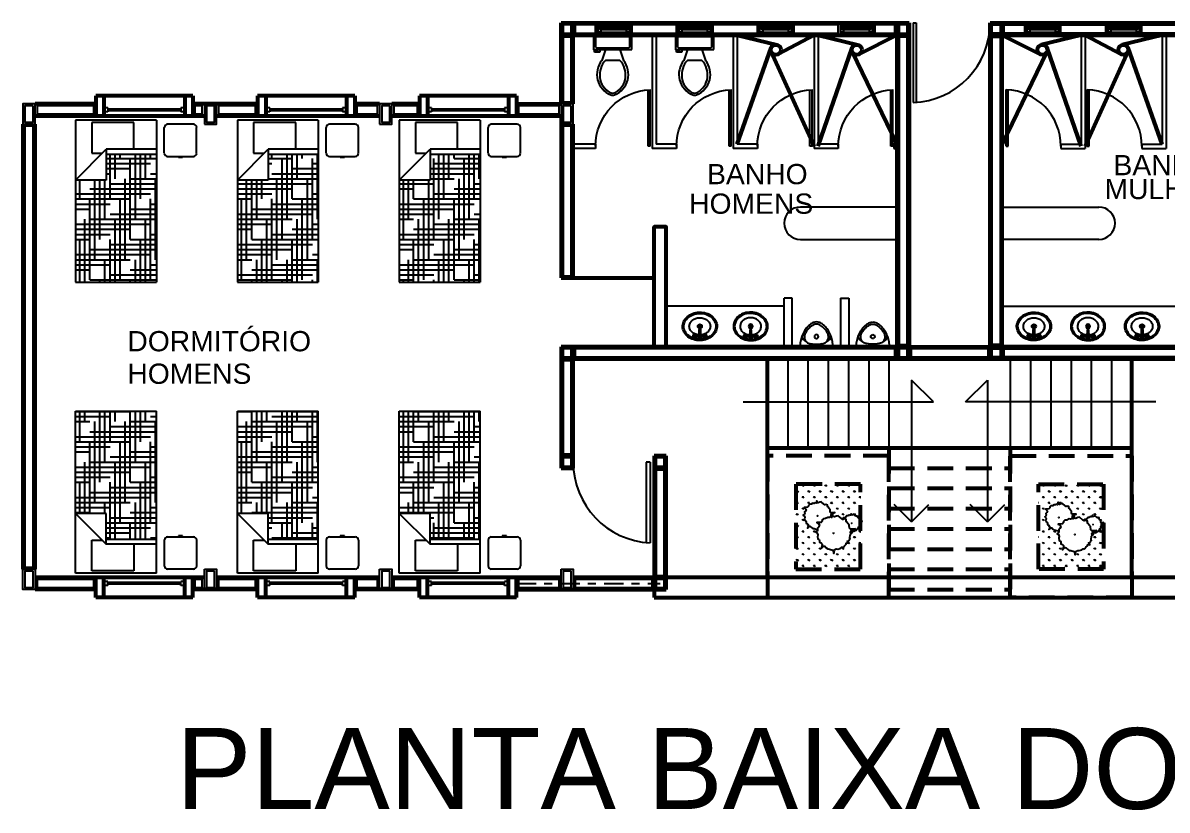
# Model space of a CAD drawing. Extents: x -98 to 79, y 8 to 90.
# Drawn here: x 40.69 to 54.83, y 52.52 to 62.24 of the extents above; entities that cross this region are included whole.
import ezdxf

# ---------------------------------------------------------------- set-up
doc = ezdxf.new("R2010")
doc.units = 0
doc.header["$MEASUREMENT"] = 0
doc.linetypes.add('ACAD_ISO04W100', pattern=[30.5, 24, -3, 0.5, -3])
doc.linetypes.add('HIDDEN2', pattern=[4.7625, 3.175, -1.5875])
doc.layers.get('0').update_dxf_attribs({"linetype": 'CONTINUOUS'})
for name, color, linetype in [('A VERDE', 3, 'CONTINUOUS'), ('ALUMINIO', 33, 'CONTINUOUS'), ('CASTILLOS', 8, 'CONTINUOUS'), ('EJES', 7, 'CONTINUOUS'), ('MUEBLES', 7, 'CONTINUOUS'), ('MUEBLES_BAÑO', 151, 'CONTINUOUS'), ('MUROS', 1, 'CONTINUOUS'), ('PUERTA', 35, 'CONTINUOUS'), ('VENTANAS', 4, 'CONTINUOUS')]:
    doc.layers.add(name, color=color, linetype=linetype)
doc.layers.add('MURO', color=7, linetype='CONTINUOUS', lineweight=53)
doc.styles.get("Standard").update_dxf_attribs({"font": 'arial.ttf'})
pattern_1 = [(90, (24.1718, 37.56557), (-0.07071068, 0.07071068), [0.01875, -0.12267136]), (45, (24.1718, 37.56557), (-0.07071068, 0.07071068), [0.01875, -0.08125]), (135, (24.1718, 37.56557), (-0.07071068, -0.07071068), [0.01875, -0.08125])]

# ---------------------------------------------------------------- blocks, each defined once
blk = doc.blocks.new('P70')
at = {"layer": 'PUERTA'}
for p, q in [((-0.025, 0), (-0.05, 0)), ((-0.025, 0), (-0.025, -0.7)), ((-0.05, 0), (-0.05, -0.698))]:
    blk.add_line(p, q, dxfattribs=at)
blk.add_arc((0, 0), 0.7, 180, 267.9533, dxfattribs=at)
blk = doc.blocks.new('Toilet - top')
for p, q in [((9.5, -6), (9.5, -2)), ((-10, -8.5), (-8, -8.5)), ((-10, -9.5), (-10, -8.5)), ((-7, -9.5), (-10, -9.5)), ((-8, -8.5), (-8, -8)), ((-7, -8), (-7, -9.5)), ((-4, -8), (-6, -14)), ((4, -8), (6, -14)), ((4, -14), (-4, -14))]:
    blk.add_line(p, q)
blk.add_lwpolyline([(10.5, -8), (10.5, 0), (-10.5, 0), (-10.5, -8)], close=True)
for points in [[(-9.5, -2), (-9.5, -6)], [(8.5, -1), (-8.5, -1)], [(-8.5, -7), (8.5, -7)]]:
    blk.add_lwpolyline(points)
for centre, radius, start, end in [((-8.62, -1.88), 0.884, 81.8699, 188.1301), ((-8.62, -6.12), 0.884, 171.8699, 278.1301), ((8.62, -1.88), 0.884, 351.8699, 98.1301), ((8.62, -6.12), 0.884, 261.8699, 8.1301), ((3.52, -21.58), 12.17, 141.46911, 247.97143), ((4.2, -21.82), 11.33, 136.36773, 238.94682), ((-3.52, -21.58), 12.17, 292.02843, 38.53071), ((-4.2, -21.82), 11.33, 301.05301, 43.63209), ((0, -27.88), 4, 245.73182, 294.26817), ((0, -29), 4, 254.86053, 285.13947)]:
    blk.add_arc(centre, radius, start, end)
blk = doc.blocks.new('MIGITORIO')
at = {"layer": 'MUEBLES_BAÑO'}
for p, q in [((0.2, 0), (-0.2, 0)), ((0, -0.03), (0, -0.03)), ((0, -0.28), (0, -0.28))]:
    blk.add_line(p, q, dxfattribs=at)
for centre, radius, start, end in [((-0.083, -0.019), 0.284, 350.91, 3.795), ((0.083, -0.019), 0.284, 176.2053, 189.0904), ((0.128, -0.012), 0.33, 189.0904, 200.8241), ((0.185, 0.01), 0.39, 200.8241, 211.6075), ((-0.091, -0.125), 0.0842, 174.6701, 192.5472), ((-0.126, -0.122), 0.0496, 138.6035, 174.6705), ((-0.045, -0.194), 0.158, 118.6101, 138.6029), ((-0.068, -0.119), 0.0804, 156.8013, 181.9745), ((-0.036, -0.118), 0.113, 181.9744, 203.1985), ((-0.051, -0.126), 0.0989, 134.1462, 156.8012), ((-0.036, -0.209), 0.176, 101.8221, 118.6106), ((0, -0.383), 0.353, 90.0001, 101.8221), ((0, -0.125), 0.025, 90.0009, 269.9991), ((0, -0.383), 0.353, 78.178, 90), ((0, -0.125), 0.025, 270.0009, 89.9991), ((0.036, -0.209), 0.176, 61.3896, 78.1781), ((0.051, -0.126), 0.0989, 23.1988, 45.8538), ((0.045, -0.194), 0.158, 41.3969, 61.3897), ((0.036, -0.118), 0.113, 336.801, 358.0251), ((0.068, -0.119), 0.0804, 358.0255, 23.1987), ((-0.185, 0.01), 0.39, 328.3925, 339.1759), ((0.126, -0.122), 0.0496, 5.3295, 41.3965), ((0.091, -0.125), 0.0842, 347.4528, 5.3299), ((-0.128, -0.012), 0.33, 339.1759, 350.9096), ((0.184, 0.009), 0.389, 211.6077, 220.4597), ((0.002, -0.101), 0.153, 203.1985, 216.3232), ((0.16, 0.015), 0.35, 216.3234, 225), ((0.059, -0.098), 0.224, 220.4593, 232.1247), ((0.07, -0.075), 0.223, 225.0001, 241.5143), ((0.022, -0.145), 0.164, 232.125, 248.8978), ((0, -0.204), 0.0759, 241.514, 269.9996), ((0, -0.204), 0.0759, 270.0003, 298.4859), ((-0.07, -0.075), 0.223, 298.4857, 314.9999), ((-0.022, -0.145), 0.164, 291.1022, 307.875), ((-0.059, -0.098), 0.224, 307.8749, 319.5403), ((-0.16, 0.015), 0.35, 315, 323.6766), ((-0.184, 0.009), 0.389, 319.5403, 328.3923), ((-0.002, -0.101), 0.153, 323.6768, 336.8015), ((0, -0.201), 0.104, 248.8977, 269.9999), ((0, -0.201), 0.104, 270.0002, 291.1024)]:
    blk.add_arc(centre, radius, start, end, dxfattribs=at)
blk = doc.blocks.new('Faucet - Bathroom top')
for p, q in [((-4.107, 0.125), (-4.375, 0.125)), ((-3.75, 0.4788), (-3.75, 0.75)), ((-3.5, 0.482), (-3.5, 0.75)), ((-3.1461, 0.125), (-2.875, 0.125)), ((3.143, 0.125), (2.875, 0.125)), ((3.5, 0.4788), (3.5, 0.75)), ((3.75, 0.482), (3.75, 0.75)), ((4.1039, 0.125), (4.375, 0.125)), ((-4.1039, -0.125), (-4.375, -0.125)), ((-3.75, -0.4821), (-3.75, -0.75)), ((-3.5, -0.4789), (-3.5, -0.75)), ((-3.143, -0.125), (-2.875, -0.125)), ((-0.5, -0.8639), (-0.5, -4.5)), ((0.5, -4.5), (0.5, -0.8631)), ((3.1461, -0.125), (2.875, -0.125)), ((3.5, -0.4821), (3.5, -0.75)), ((3.75, -0.4789), (3.75, -0.75)), ((4.107, -0.125), (4.375, -0.125))]:
    blk.add_line(p, q)
for centre, radius in [((-3.625, 0), 1.375), ((-4.625, 0), 0.2795), ((-3.625, 0), 0.5), ((-3.625, 1), 0.2795), ((-2.625, 0), 0.2795), ((0, 0), 0.5), ((3.625, 0), 1.375), ((2.625, 0), 0.2795), ((3.625, 0), 0.5), ((3.625, 1), 0.2795), ((4.625, 0), 0.2795), ((-3.625, -1), 0.2795), ((3.625, -1), 0.2795)]:
    blk.add_circle(centre, radius)
for centre, radius, start, end in [((-3.625, 0), 1, 105.2407, 164.2093), ((-3.625, 0), 1, 16.44125, 74.07887), ((0, 0), 1.5, 289.6514, 250.3603), ((0, 0), 1, 300.3431, 239.7554), ((3.625, 0), 1, 106.12, 164.0884), ((3.625, 0), 1, 16.23422, 73.90469), ((-3.625, 0), 1, 196.2342, 253.9047), ((-3.625, 0), 1, 286.12, 344.0884), ((0, -4.5), 0.5, 180, 0), ((3.625, 0), 1, 196.4413, 254.0789), ((3.625, 0), 1, 285.2407, 344.2093)]:
    blk.add_arc(centre, radius, start, end)
blk = doc.blocks.new('OVALIN')
at = {"layer": 'MUEBLES_BAÑO'}
for p, q in [((0.017, 0), (-0.017, 0)), ((0, 0.017), (0, -0.017))]:
    blk.add_line(p, q, dxfattribs=at)
for points in [[(0.214, 0.007, -0.117634), (0.201, -0.059, -0.104469), (0.155, -0.119, -0.090016), (0.089, -0.159, -0.08192), (0.006, -0.175, -0.08192), (-0.079, -0.164, -0.090016), (-0.147, -0.129, -0.104469), (-0.196, -0.072, -0.117634), (-0.214, -0.007, -0.117634), (-0.201, 0.059, -0.104469), (-0.155, 0.119, -0.090016), (-0.089, 0.159, -0.08192), (-0.006, 0.175, -0.08192), (0.079, 0.164, -0.090016), (0.147, 0.129, -0.104469), (0.196, 0.072, -0.117634)], [(0.198, 0.003, -0.118622), (0.184, -0.057, -0.104678), (0.141, -0.111, -0.089562), (0.079, -0.146, -0.081185), (0.002, -0.16, -0.081185), (-0.075, -0.149, -0.089562), (-0.138, -0.115, -0.104678), (-0.182, -0.062, -0.118622), (-0.198, -0.003, -0.118622), (-0.184, 0.057, -0.104678), (-0.141, 0.111, -0.089562), (-0.079, 0.146, -0.081185), (-0.002, 0.16, -0.081185), (0.075, 0.149, -0.089562), (0.138, 0.115, -0.104678), (0.182, 0.062, -0.118622)]]:
    blk.add_lwpolyline(points, format="xyb", close=True, dxfattribs=at)
blk.add_lwpolyline([(-0.021, -0.104, -0.047101), (-0.05, -0.098, -0.089718), (-0.091, -0.076, -0.104607), (-0.12, -0.041, -0.118283), (-0.13, -0.001, -0.118283), (-0.121, 0.038, -0.104607), (-0.093, 0.074, -0.089718), (-0.052, 0.097, -0.081436), (-0.001, 0.106, -0.081436), (0.05, 0.098, -0.089718), (0.091, 0.076, -0.104607), (0.12, 0.041, -0.118283), (0.13, 0.001, -0.118283), (0.121, -0.038, -0.104607), (0.093, -0.074, -0.089718), (0.052, -0.097, -0.050974), (0.02, -0.104)], format="xyb", dxfattribs=at)
for radius in [0.0262, 0.0175]:
    blk.add_circle((0, 0), radius, dxfattribs=at)
at = {"layer": 'MUEBLES_BAÑO', "xscale": -0.0175, "yscale": 0.0175, "zscale": 0.0175, "rotation": 180.0000000000001}
blk.add_blockref('Faucet - Bathroom top', (0, -0.121), dxfattribs=at)
blk = doc.blocks.new('P100')
at = {"layer": 'PUERTA'}
for p, q in [((0.95, 0), (0.9, 0)), ((0.9, 0), (0.9, -0.995)), ((0.95, 0), (0.95, -0.999))]:
    blk.add_line(p, q, dxfattribs=at)
blk.add_arc((1, 0), 1, 180, 267.134, dxfattribs=at)
blk = doc.blocks.new('Clump of Trees or Bushes - plan')
for points in [[(-10.993, 56.487), (-9.228, 58.426), (-10.144, 63.512), (-8.923, 67.033), (-3.43, 69.772), (2.673, 72.119), (-2.82, 71.728), (-10.449, 71.728), (-13.195, 74.075), (-13.806, 83.073), (-16.857, 86.594), (-22.045, 92.071), (-22.961, 94.81), (-22.656, 98.722), (-28.759, 100.678), (-31.811, 99.113), (-35.472, 101.461), (-45.543, 109.676), (-49.815, 108.503), (-55.308, 106.155), (-59.58, 106.938), (-60.801, 113.98), (-63.242, 104.982), (-67.209, 106.938), (-70.872, 104.59), (-74.839, 104.982), (-80.637, 101.461), (-86.435, 101.069), (-90.402, 97.548), (-90.402, 94.419), (-93.454, 90.898), (-98.947, 90.115), (-105.66, 90.115), (-101.083, 87.768), (-98.031, 82.682), (-100.778, 77.596), (-103.829, 74.466), (-103.219, 69.772), (-104.134, 65.077), (-108.102, 62.73), (-104.439, 60.774), (-102.609, 55.297), (-103.829, 50.211), (-102.303, 44.342), (-98.947, 41.995), (-98.031, 38.865), (-98.031, 34.953), (-93.148, 32.606), (-90.707, 29.476), (-91.317, 22.434), (-93.454, 17.348), (-89.487, 21.26), (-85.519, 23.999), (-82.468, 23.216), (-78.806, 19.304), (-74.228, 15.783), (-69.956, 15.392), (-59.886, 12.653), (-58.254, 7.074)], [(59.448, 5.262), (60.936, 4.858), (62.652, -1.011), (63.415, 4.858), (64.178, 5.836), (66.848, 6.814), (69.709, 6.569), (73.905, 7.792), (76.385, 9.748), (79.627, 10.237), (81.153, 12.438), (84.014, 15.127), (84.205, 17.084), (85.158, 17.573), (88.591, 16.839), (85.73, 20.262), (88.591, 20.751), (89.545, 21.974), (90.689, 24.174), (91.452, 24.663), (90.499, 25.886), (91.261, 31.999), (92.596, 33.466), (92.024, 36.645), (92.787, 38.845), (96.22, 40.557), (100.035, 42.024), (96.602, 41.779), (91.834, 41.779), (90.117, 43.246), (89.736, 48.871), (87.828, 51.071), (84.586, 54.494), (84.014, 56.206), (84.205, 58.651), (80.39, 59.873), (78.483, 58.895), (76.194, 60.362), (69.9, 65.497), (67.23, 64.764), (63.797, 63.297), (61.126, 63.786), (60.364, 68.187), (58.838, 62.563), (56.358, 63.786), (54.07, 62.319), (51.59, 62.563), (47.966, 60.362), (44.343, 60.118), (41.863, 57.917), (41.863, 55.961), (39.956, 53.761), (36.523, 53.272), (32.327, 53.272), (35.187, 51.805), (36.641, 49.381)]]:
    blk.add_lwpolyline(points)
for points in [[(-4.577, 66.508), (-7.629, 55.261), (-12.588, 57.706), (-17.166, 54.772), (-22.125, 55.261), (-29.372, 50.86), (-36.62, 50.371), (-41.579, 45.969), (-41.579, 42.057), (-45.393, 37.656), (-52.259, 36.678), (-60.651, 36.678), (-54.93, 33.743), (-51.115, 27.386), (-54.548, 21.029), (-58.363, 17.116), (-57.6, 11.248), (-58.744, 5.38), (-63.703, 2.446), (-59.126, 0), (-56.837, -6.846), (-58.363, -13.203), (-56.455, -20.539), (-52.259, -23.473), (-51.115, -27.385), (-51.115, -32.275), (-45.012, -35.21), (-41.96, -39.122), (-42.723, -47.924), (-45.393, -54.282), (-40.434, -49.391), (-35.475, -45.968), (-31.661, -46.946), (-27.083, -51.837), (-21.362, -56.238), (-16.021, -56.727), (-3.433, -60.15), (0, -71.887), (1.526, -60.15), (3.052, -58.194), (8.392, -56.238), (14.114, -56.727), (22.506, -54.282), (27.465, -50.369), (33.949, -49.391), (37.001, -44.99), (42.723, -39.611), (43.104, -35.699), (45.012, -34.721), (51.878, -36.188), (46.156, -29.341), (51.878, -28.363), (53.785, -25.918), (56.074, -21.517), (57.6, -20.539), (55.692, -18.094), (57.218, -5.868), (59.888, -2.934), (58.744, 3.424), (60.27, 7.825), (67.136, 11.248), (74.765, 14.182), (67.899, 13.693), (58.363, 13.693), (54.93, 16.627), (54.167, 27.875), (50.352, 32.276), (43.867, 39.123), (42.723, 42.546), (43.104, 47.436), (35.475, 49.882), (31.661, 47.925), (27.083, 50.86), (14.495, 61.129), (9.155, 59.662), (2.289, 56.728), (-3.052, 57.706)], [(-58.055, 61.947), (-58.97, 60.774), (-57.139, 60.774)], [(-1.144, 1.468), (-2.289, 0), (0, 0)], [(62.08, 35.667), (61.508, 34.933), (62.652, 34.933)]]:
    blk.add_lwpolyline(points, close=True)

msp = doc.modelspace()

# ---------------------------------------------------------------- hatches: boundary and pattern name
at = {"layer": 'A VERDE'}
h = msp.add_hatch(dxfattribs=at)
h.set_pattern_fill('GRASS', color=256, scale=0.1, style=0)
h.set_pattern_definition(pattern_1)
h.paths.add_polyline_path([(51.045, 56.541), (50.245, 56.541), (50.245, 55.491), (51.045, 55.491), (51.045, 56.077), (51.041, 56.075), (51.038, 56.068), (51.04, 56.056), (51.035, 56.051), (51.033, 56.03), (51.036, 56.026), (51.033, 56.024), (51.027, 56.012), (51.016, 56.01), (51.026, 55.998), (51.014, 56.001), (51.01, 55.999), (51.01, 55.992), (51, 55.983), (50.994, 55.975), (50.983, 55.973), (50.974, 55.967), (50.96, 55.962), (50.95, 55.963), (50.94, 55.96), (50.938, 55.956), (50.935, 55.936), (50.929, 55.956), (50.924, 55.958), (50.921, 55.951), (50.925, 55.929), (50.916, 55.919), (50.911, 55.876), (50.917, 55.867), (50.912, 55.864), (50.904, 55.849), (50.897, 55.84), (50.877, 55.837), (50.897, 55.813), (50.873, 55.818), (50.867, 55.814), (50.865, 55.801), (50.845, 55.782), (50.835, 55.766), (50.812, 55.763), (50.795, 55.749), (50.765, 55.741), (50.745, 55.742), (50.726, 55.736), (50.721, 55.729), (50.716, 55.688), (50.704, 55.729), (50.66, 55.741), (50.641, 55.742), (50.621, 55.758), (50.605, 55.775), (50.592, 55.778), (50.574, 55.766), (50.557, 55.749), (50.566, 55.772), (50.569, 55.802), (50.558, 55.816), (50.537, 55.826), (50.537, 55.843), (50.533, 55.857), (50.518, 55.867), (50.512, 55.893), (50.517, 55.915), (50.509, 55.939), (50.493, 55.948), (50.51, 55.958), (50.512, 55.965), (50.506, 55.984), (50.471, 55.993), (50.456, 55.995), (50.44, 56.007), (50.427, 56.021), (50.416, 56.023), (50.403, 56.014), (50.389, 56), (50.396, 56.018), (50.398, 56.042), (50.39, 56.053), (50.373, 56.062), (50.373, 56.075), (50.369, 56.086), (50.358, 56.094), (50.352, 56.115), (50.357, 56.133), (50.35, 56.152), (50.337, 56.159), (50.351, 56.167), (50.355, 56.183), (50.352, 56.2), (50.363, 56.211), (50.373, 56.229), (50.362, 56.246), (50.346, 56.255), (50.369, 56.255), (50.389, 56.257), (50.399, 56.27), (50.399, 56.281), (50.413, 56.293), (50.434, 56.294), (50.454, 56.307), (50.468, 56.305), (50.481, 56.314), (50.494, 56.307), (50.503, 56.338), (50.507, 56.314), (50.522, 56.311), (50.541, 56.319), (50.556, 56.323), (50.592, 56.294), (50.604, 56.286), (50.615, 56.292), (50.636, 56.285), (50.635, 56.271), (50.639, 56.262), (50.657, 56.242), (50.667, 56.23), (50.67, 56.199), (50.679, 56.19), (50.706, 56.19), (50.725, 56.192), (50.704, 56.183), (50.685, 56.174), (50.68, 56.162), (50.683, 56.144), (50.678, 56.138), (50.689, 56.133), (50.7, 56.172), (50.705, 56.141), (50.724, 56.138), (50.748, 56.148), (50.767, 56.153), (50.811, 56.117), (50.827, 56.107), (50.842, 56.115), (50.839, 56.121), (50.829, 56.126), (50.844, 56.126), (50.856, 56.127), (50.862, 56.135), (50.862, 56.142), (50.871, 56.15), (50.884, 56.151), (50.896, 56.158), (50.905, 56.157), (50.913, 56.163), (50.922, 56.158), (50.927, 56.178), (50.93, 56.163), (50.939, 56.161), (50.951, 56.166), (50.96, 56.169), (50.982, 56.151), (50.99, 56.145), (50.997, 56.149), (51.01, 56.145), (51.01, 56.136), (51.012, 56.13), (51.023, 56.118), (51.03, 56.11), (51.031, 56.091), (51.037, 56.085), (51.045, 56.085)])
h = msp.add_hatch(dxfattribs=at)
h.set_pattern_fill('GRASS', color=256, scale=0.1, style=0)
h.set_pattern_definition(pattern_1)
h.paths.add_polyline_path([(53.707, 56.172), (53.686, 56.164), (53.667, 56.154), (53.662, 56.142), (53.666, 56.124), (53.66, 56.118), (53.671, 56.113), (53.682, 56.152), (53.687, 56.122), (53.706, 56.118), (53.73, 56.128), (53.749, 56.134), (53.793, 56.098), (53.809, 56.087), (53.824, 56.095), (53.821, 56.101), (53.811, 56.106), (53.826, 56.106), (53.838, 56.108), (53.844, 56.115), (53.844, 56.122), (53.853, 56.13), (53.866, 56.131), (53.878, 56.139), (53.887, 56.138), (53.895, 56.143), (53.904, 56.139), (53.909, 56.158), (53.912, 56.143), (53.921, 56.141), (53.933, 56.146), (53.942, 56.149), (53.964, 56.131), (53.972, 56.126), (53.979, 56.129), (53.993, 56.125), (53.992, 56.116), (53.994, 56.11), (54.005, 56.098), (54.012, 56.091), (54.013, 56.071), (54.019, 56.066), (54.036, 56.066), (54.045, 56.066), (54.045, 56.541), (53.245, 56.541), (53.245, 55.491), (54.045, 55.491), (54.045, 56.065), (54.035, 56.062), (54.023, 56.056), (54.02, 56.048), (54.022, 56.037), (54.017, 56.032), (54.015, 56.01), (54.018, 56.006), (54.015, 56.004), (54.009, 55.992), (53.998, 55.99), (54.008, 55.978), (53.996, 55.981), (53.993, 55.979), (53.992, 55.972), (53.982, 55.963), (53.977, 55.955), (53.965, 55.954), (53.956, 55.947), (53.942, 55.943), (53.932, 55.943), (53.922, 55.94), (53.92, 55.937), (53.917, 55.916), (53.911, 55.937), (53.906, 55.938), (53.903, 55.932), (53.907, 55.909), (53.898, 55.899), (53.893, 55.856), (53.899, 55.848), (53.894, 55.844), (53.886, 55.829), (53.879, 55.82), (53.859, 55.817), (53.879, 55.793), (53.855, 55.798), (53.849, 55.795), (53.847, 55.781), (53.827, 55.762), (53.817, 55.747), (53.794, 55.743), (53.777, 55.73), (53.747, 55.721), (53.727, 55.723), (53.708, 55.716), (53.703, 55.709), (53.698, 55.668), (53.686, 55.709), (53.642, 55.721), (53.623, 55.723), (53.603, 55.738), (53.587, 55.755), (53.574, 55.759), (53.556, 55.747), (53.539, 55.73), (53.548, 55.752), (53.551, 55.783), (53.54, 55.796), (53.519, 55.807), (53.519, 55.824), (53.515, 55.837), (53.5, 55.848), (53.494, 55.873), (53.499, 55.896), (53.491, 55.92), (53.475, 55.928), (53.492, 55.938), (53.494, 55.945), (53.488, 55.964), (53.453, 55.973), (53.438, 55.975), (53.422, 55.987), (53.409, 56.001), (53.398, 56.004), (53.385, 55.994), (53.371, 55.98), (53.378, 55.998), (53.38, 56.023), (53.372, 56.034), (53.355, 56.042), (53.355, 56.056), (53.351, 56.067), (53.34, 56.075), (53.334, 56.095), (53.339, 56.113), (53.332, 56.132), (53.319, 56.139), (53.333, 56.147), (53.337, 56.164), (53.334, 56.18), (53.345, 56.191), (53.355, 56.209), (53.344, 56.227), (53.328, 56.235), (53.351, 56.235), (53.371, 56.238), (53.381, 56.25), (53.381, 56.261), (53.395, 56.273), (53.416, 56.275), (53.436, 56.287), (53.45, 56.286), (53.463, 56.294), (53.476, 56.287), (53.485, 56.318), (53.489, 56.294), (53.504, 56.291), (53.523, 56.299), (53.538, 56.303), (53.574, 56.275), (53.586, 56.266), (53.597, 56.272), (53.619, 56.265), (53.617, 56.251), (53.621, 56.242), (53.639, 56.223), (53.649, 56.21), (53.652, 56.179), (53.661, 56.171), (53.688, 56.171)])
at = {"layer": 'MUEBLES'}
h = msp.add_hatch(dxfattribs=at)
h.set_pattern_fill('HOUND', color=145, style=0)
h.set_pattern_definition([(0, (23.0218, 37.56557), (0.25, 0.0625), [1, -0.5]), (90, (23.0218, 37.56557), (-0.0625, -0.25), [1, -0.5])])
h.paths.add_polyline_path([(42.345, 60.62), (41.726, 60.62), (41.726, 60.3), (41.345, 60.3), (41.345, 59.038), (42.345, 59.038)])
h.paths.add_polyline_path([(43.345, 59.038), (44.345, 59.038), (44.345, 60.62), (43.726, 60.62), (43.726, 60.3), (43.345, 60.3)])
h.paths.add_polyline_path([(45.345, 59.038), (46.345, 59.038), (46.345, 60.62), (45.726, 60.62), (45.726, 60.3), (45.345, 60.3)])
h.paths.add_polyline_path([(45.345, 56.182), (45.726, 56.182), (45.726, 55.862), (46.345, 55.862), (46.345, 57.444), (45.345, 57.444)])
h.paths.add_polyline_path([(44.345, 57.444), (43.345, 57.444), (43.345, 56.182), (43.726, 56.182), (43.726, 55.862), (44.345, 55.862)])
h.paths.add_polyline_path([(42.345, 57.444), (41.345, 57.444), (41.345, 56.182), (41.726, 56.182), (41.726, 55.862), (42.345, 55.862)])

# ---------------------------------------------------------------- linework, layer by layer
for p, q in [((47.795, 62.091), (47.795, 62.241)), ((48.195, 62.241), (48.195, 62.091)), ((48.795, 62.091), (48.795, 62.241)), ((49.195, 62.241), (49.195, 62.091)), ((49.795, 62.091), (49.795, 62.241)), ((50.195, 62.241), (50.195, 62.091)), ((50.795, 62.091), (50.795, 62.241)), ((51.195, 62.241), (51.195, 62.091)), ((53.095, 62.091), (53.095, 62.241)), ((53.495, 62.241), (53.495, 62.091)), ((54.095, 62.091), (54.095, 62.241)), ((54.495, 62.241), (54.495, 62.091)), ((47.821, 62.204), (48.169, 62.204)), ((47.832, 62.181), (48.158, 62.181)), ((47.832, 62.171), (48.158, 62.171)), ((47.834, 62.128), (48.156, 62.128)), ((47.845, 62.161), (48.145, 62.161)), ((47.845, 62.158), (48.145, 62.158)), ((48.821, 62.204), (49.169, 62.204)), ((48.832, 62.181), (49.158, 62.181)), ((48.832, 62.171), (49.158, 62.171)), ((48.834, 62.128), (49.156, 62.128)), ((48.845, 62.161), (49.145, 62.161)), ((48.845, 62.158), (49.145, 62.158)), ((49.821, 62.204), (50.169, 62.204)), ((49.832, 62.181), (50.158, 62.181)), ((49.832, 62.171), (50.158, 62.171)), ((49.834, 62.128), (50.156, 62.128)), ((49.845, 62.161), (50.145, 62.161)), ((49.845, 62.158), (50.145, 62.158)), ((50.821, 62.204), (51.169, 62.204)), ((50.832, 62.181), (51.158, 62.181)), ((50.832, 62.171), (51.158, 62.171)), ((50.834, 62.128), (51.156, 62.128)), ((50.845, 62.161), (51.145, 62.161)), ((50.845, 62.158), (51.145, 62.158)), ((53.121, 62.204), (53.469, 62.204)), ((53.132, 62.181), (53.458, 62.181)), ((53.132, 62.171), (53.458, 62.171)), ((53.134, 62.128), (53.456, 62.128)), ((53.145, 62.161), (53.445, 62.161)), ((53.145, 62.158), (53.445, 62.158)), ((54.121, 62.204), (54.469, 62.204)), ((54.132, 62.181), (54.458, 62.181)), ((54.132, 62.171), (54.458, 62.171)), ((54.134, 62.128), (54.456, 62.128)), ((54.145, 62.161), (54.445, 62.161)), ((54.145, 62.158), (54.445, 62.158))]:
    msp.add_line(p, q)
at = {"lineweight": 30}
for points in [[(47.821, 62.204), (47.8, 62.204, 0.414214), (47.798, 62.202), (47.798, 62.13, 0.414214), (47.8, 62.128), (47.834, 62.128, 0.414214), (47.836, 62.13), (47.836, 62.156, -0.414214), (47.838, 62.158), (47.845, 62.158, 0.414214), (47.846, 62.159), (47.846, 62.16, 0.414214), (47.845, 62.161), (47.825, 62.161, -0.414214), (47.823, 62.163), (47.823, 62.202, 0.414214)], [(47.826, 62.171), (47.832, 62.171, 0.414214), (47.834, 62.173), (47.834, 62.179, 0.414214), (47.832, 62.181), (47.826, 62.181, 0.414214), (47.824, 62.179), (47.824, 62.173, 0.414214)], [(48.169, 62.204), (48.19, 62.204, -0.414214), (48.192, 62.202), (48.192, 62.13, -0.414214), (48.19, 62.128), (48.156, 62.128, -0.414214), (48.154, 62.13), (48.154, 62.156, 0.414214), (48.152, 62.158), (48.145, 62.158, -0.414214), (48.144, 62.159), (48.144, 62.16, -0.414214), (48.145, 62.161), (48.165, 62.161, 0.414214), (48.167, 62.163), (48.167, 62.202, -0.414214)], [(48.164, 62.171), (48.158, 62.171, -0.414214), (48.156, 62.173), (48.156, 62.179, -0.414214), (48.158, 62.181), (48.164, 62.181, -0.414214), (48.166, 62.179), (48.166, 62.173, -0.414214)], [(48.821, 62.204), (48.8, 62.204, 0.414214), (48.798, 62.202), (48.798, 62.13, 0.414214), (48.8, 62.128), (48.834, 62.128, 0.414214), (48.836, 62.13), (48.836, 62.156, -0.414214), (48.838, 62.158), (48.845, 62.158, 0.414214), (48.846, 62.159), (48.846, 62.16, 0.414214), (48.845, 62.161), (48.825, 62.161, -0.414214), (48.823, 62.163), (48.823, 62.202, 0.414214)], [(48.826, 62.171), (48.832, 62.171, 0.414214), (48.834, 62.173), (48.834, 62.179, 0.414214), (48.832, 62.181), (48.826, 62.181, 0.414214), (48.824, 62.179), (48.824, 62.173, 0.414214)], [(49.169, 62.204), (49.19, 62.204, -0.414214), (49.192, 62.202), (49.192, 62.13, -0.414214), (49.19, 62.128), (49.156, 62.128, -0.414214), (49.154, 62.13), (49.154, 62.156, 0.414214), (49.152, 62.158), (49.145, 62.158, -0.414214), (49.144, 62.159), (49.144, 62.16, -0.414214), (49.145, 62.161), (49.165, 62.161, 0.414214), (49.167, 62.163), (49.167, 62.202, -0.414214)], [(49.164, 62.171), (49.158, 62.171, -0.414214), (49.156, 62.173), (49.156, 62.179, -0.414214), (49.158, 62.181), (49.164, 62.181, -0.414214), (49.166, 62.179), (49.166, 62.173, -0.414214)], [(49.821, 62.204), (49.8, 62.204, 0.414214), (49.798, 62.202), (49.798, 62.13, 0.414214), (49.8, 62.128), (49.834, 62.128, 0.414214), (49.836, 62.13), (49.836, 62.156, -0.414214), (49.838, 62.158), (49.845, 62.158, 0.414214), (49.846, 62.159), (49.846, 62.16, 0.414214), (49.845, 62.161), (49.825, 62.161, -0.414214), (49.823, 62.163), (49.823, 62.202, 0.414214)], [(49.826, 62.171), (49.832, 62.171, 0.414214), (49.834, 62.173), (49.834, 62.179, 0.414214), (49.832, 62.181), (49.826, 62.181, 0.414214), (49.824, 62.179), (49.824, 62.173, 0.414214)], [(50.169, 62.204), (50.19, 62.204, -0.414214), (50.192, 62.202), (50.192, 62.13, -0.414214), (50.19, 62.128), (50.156, 62.128, -0.414214), (50.154, 62.13), (50.154, 62.156, 0.414214), (50.152, 62.158), (50.145, 62.158, -0.414214), (50.144, 62.159), (50.144, 62.16, -0.414214), (50.145, 62.161), (50.165, 62.161, 0.414214), (50.167, 62.163), (50.167, 62.202, -0.414214)], [(50.164, 62.171), (50.158, 62.171, -0.414214), (50.156, 62.173), (50.156, 62.179, -0.414214), (50.158, 62.181), (50.164, 62.181, -0.414214), (50.166, 62.179), (50.166, 62.173, -0.414214)], [(50.821, 62.204), (50.8, 62.204, 0.414214), (50.798, 62.202), (50.798, 62.13, 0.414214), (50.8, 62.128), (50.834, 62.128, 0.414214), (50.836, 62.13), (50.836, 62.156, -0.414214), (50.838, 62.158), (50.845, 62.158, 0.414214), (50.846, 62.159), (50.846, 62.16, 0.414214), (50.845, 62.161), (50.825, 62.161, -0.414214), (50.823, 62.163), (50.823, 62.202, 0.414214)], [(50.826, 62.171), (50.832, 62.171, 0.414214), (50.834, 62.173), (50.834, 62.179, 0.414214), (50.832, 62.181), (50.826, 62.181, 0.414214), (50.824, 62.179), (50.824, 62.173, 0.414214)], [(51.169, 62.204), (51.19, 62.204, -0.414214), (51.192, 62.202), (51.192, 62.13, -0.414214), (51.19, 62.128), (51.156, 62.128, -0.414214), (51.154, 62.13), (51.154, 62.156, 0.414214), (51.152, 62.158), (51.145, 62.158, -0.414214), (51.144, 62.159), (51.144, 62.16, -0.414214), (51.145, 62.161), (51.165, 62.161, 0.414214), (51.167, 62.163), (51.167, 62.202, -0.414214)], [(51.164, 62.171), (51.158, 62.171, -0.414214), (51.156, 62.173), (51.156, 62.179, -0.414214), (51.158, 62.181), (51.164, 62.181, -0.414214), (51.166, 62.179), (51.166, 62.173, -0.414214)], [(53.121, 62.204), (53.1, 62.204, 0.414214), (53.098, 62.202), (53.098, 62.13, 0.414214), (53.1, 62.128), (53.134, 62.128, 0.414214), (53.136, 62.13), (53.136, 62.156, -0.414214), (53.138, 62.158), (53.145, 62.158, 0.414214), (53.146, 62.159), (53.146, 62.16, 0.414214), (53.145, 62.161), (53.125, 62.161, -0.414214), (53.123, 62.163), (53.123, 62.202, 0.414214)], [(53.126, 62.171), (53.132, 62.171, 0.414214), (53.134, 62.173), (53.134, 62.179, 0.414214), (53.132, 62.181), (53.126, 62.181, 0.414214), (53.124, 62.179), (53.124, 62.173, 0.414214)], [(53.469, 62.204), (53.49, 62.204, -0.414214), (53.492, 62.202), (53.492, 62.13, -0.414214), (53.49, 62.128), (53.456, 62.128, -0.414214), (53.454, 62.13), (53.454, 62.156, 0.414214), (53.452, 62.158), (53.445, 62.158, -0.414214), (53.444, 62.159), (53.444, 62.16, -0.414214), (53.445, 62.161), (53.465, 62.161, 0.414214), (53.467, 62.163), (53.467, 62.202, -0.414214)], [(53.464, 62.171), (53.458, 62.171, -0.414214), (53.456, 62.173), (53.456, 62.179, -0.414214), (53.458, 62.181), (53.464, 62.181, -0.414214), (53.466, 62.179), (53.466, 62.173, -0.414214)], [(54.121, 62.204), (54.1, 62.204, 0.414214), (54.098, 62.202), (54.098, 62.13, 0.414214), (54.1, 62.128), (54.134, 62.128, 0.414214), (54.136, 62.13), (54.136, 62.156, -0.414214), (54.138, 62.158), (54.145, 62.158, 0.414214), (54.146, 62.159), (54.146, 62.16, 0.414214), (54.145, 62.161), (54.125, 62.161, -0.414214), (54.123, 62.163), (54.123, 62.202, 0.414214)], [(54.126, 62.171), (54.132, 62.171, 0.414214), (54.134, 62.173), (54.134, 62.179, 0.414214), (54.132, 62.181), (54.126, 62.181, 0.414214), (54.124, 62.179), (54.124, 62.173, 0.414214)], [(54.469, 62.204), (54.49, 62.204, -0.414214), (54.492, 62.202), (54.492, 62.13, -0.414214), (54.49, 62.128), (54.456, 62.128, -0.414214), (54.454, 62.13), (54.454, 62.156, 0.414214), (54.452, 62.158), (54.445, 62.158, -0.414214), (54.444, 62.159), (54.444, 62.16, -0.414214), (54.445, 62.161), (54.465, 62.161, 0.414214), (54.467, 62.163), (54.467, 62.202, -0.414214)], [(54.464, 62.171), (54.458, 62.171, -0.414214), (54.456, 62.173), (54.456, 62.179, -0.414214), (54.458, 62.181), (54.464, 62.181, -0.414214), (54.466, 62.179), (54.466, 62.173, -0.414214)]]:
    msp.add_lwpolyline(points, format="xyb", close=True, dxfattribs=at)
at = {"color": 4}
for points in [[(48.095, 62.163), (47.824, 62.163), (47.824, 62.169), (48.095, 62.169), (48.166, 62.169), (48.166, 62.163)], [(49.095, 62.163), (48.824, 62.163), (48.824, 62.169), (49.095, 62.169), (49.166, 62.169), (49.166, 62.163)], [(50.095, 62.163), (49.824, 62.163), (49.824, 62.169), (50.095, 62.169), (50.166, 62.169), (50.166, 62.163)], [(51.095, 62.163), (50.824, 62.163), (50.824, 62.169), (51.095, 62.169), (51.166, 62.169), (51.166, 62.163)], [(53.395, 62.163), (53.124, 62.163), (53.124, 62.169), (53.395, 62.169), (53.466, 62.169), (53.466, 62.163)], [(54.395, 62.163), (54.124, 62.163), (54.124, 62.169), (54.395, 62.169), (54.466, 62.169), (54.466, 62.163)]]:
    msp.add_lwpolyline(points, close=True, dxfattribs=at)
at = {"layer": 'ALUMINIO'}
for p, q in [((48.47, 62.091), (48.47, 60.691)), ((48.52, 62.091), (48.52, 60.741)), ((49.47, 62.091), (49.47, 60.691)), ((49.52, 62.091), (49.52, 60.741)), ((50.47, 62.091), (50.47, 60.691)), ((50.52, 62.091), (50.52, 60.742)), ((53.77, 62.091), (53.77, 60.742)), ((53.82, 62.091), (53.82, 60.691)), ((54.77, 62.091), (54.77, 60.741)), ((54.82, 62.091), (54.82, 60.691)), ((47.77, 60.741), (47.495, 60.741)), ((47.77, 60.691), (47.495, 60.691)), ((47.77, 60.741), (47.77, 60.691)), ((48.77, 60.691), (48.47, 60.691)), ((48.77, 60.741), (48.52, 60.741)), ((48.77, 60.741), (48.77, 60.691)), ((49.77, 60.691), (49.47, 60.691)), ((49.77, 60.741), (49.52, 60.741)), ((49.77, 60.741), (49.77, 60.691)), ((50.77, 60.691), (50.47, 60.691)), ((50.77, 60.741), (50.521, 60.741)), ((50.77, 60.741), (50.77, 60.691)), ((51.495, 60.741), (51.457, 60.741)), ((51.457, 60.741), (51.457, 60.691)), ((51.457, 60.741), (51.495, 60.741)), ((51.495, 60.691), (51.457, 60.691)), ((51.457, 60.691), (51.495, 60.691)), ((53.52, 60.741), (53.52, 60.691)), ((53.52, 60.741), (53.769, 60.741)), ((53.52, 60.691), (53.82, 60.691)), ((54.52, 60.741), (54.52, 60.691)), ((54.52, 60.741), (54.77, 60.741)), ((54.52, 60.691), (54.82, 60.691))]:
    msp.add_line(p, q, dxfattribs=at)
for centre, start, end in [((50.521, 60.742), 180, 270), ((53.769, 60.742), 270, 0)]:
    msp.add_arc(centre, 0.001, start, end, dxfattribs=at)
at = {"layer": 'CASTILLOS', "color": 41}
for p, q in [((50.145, 58.091), (50.145, 56.991)), ((50.395, 58.091), (50.395, 56.991)), ((50.645, 58.091), (50.645, 56.991)), ((50.895, 58.091), (50.895, 56.991)), ((51.145, 58.091), (51.145, 56.991)), ((51.395, 58.091), (51.395, 56.991)), ((52.895, 58.091), (52.895, 56.991)), ((53.145, 58.091), (53.145, 56.991)), ((53.395, 58.091), (53.395, 56.991)), ((53.645, 58.091), (53.645, 56.991)), ((53.895, 58.091), (53.895, 56.991)), ((54.145, 58.091), (54.145, 56.991)), ((51.947, 57.558), (51.676, 57.828)), ((51.676, 57.828), (51.676, 56.077)), ((52.343, 57.558), (52.614, 57.828)), ((52.614, 57.828), (52.614, 56.077)), ((49.595, 57.558), (51.947, 57.558)), ((54.695, 57.558), (52.343, 57.558)), ((51.676, 56.077), (51.462, 56.29)), ((51.676, 56.077), (51.89, 56.29)), ((52.614, 56.077), (52.4, 56.29)), ((52.614, 56.077), (52.828, 56.29))]:
    msp.add_line(p, q, dxfattribs=at)
at = {"layer": 'CASTILLOS'}
for points in [[(40.695, 60.991), (40.845, 60.991), (40.845, 61.241), (40.695, 61.241)], [(42.937, 60.991), (43.087, 60.991), (43.087, 61.241), (42.937, 61.241)], [(45.103, 60.991), (45.253, 60.991), (45.253, 61.241), (45.103, 61.241)], [(47.345, 60.991), (47.495, 60.991), (47.495, 61.241), (47.345, 61.241)], [(40.695, 55.491), (40.845, 55.491), (40.845, 55.241), (40.695, 55.241)], [(42.937, 55.491), (43.087, 55.491), (43.087, 55.241), (42.937, 55.241)], [(45.103, 55.491), (45.253, 55.491), (45.253, 55.241), (45.103, 55.241)], [(47.345, 55.491), (47.495, 55.491), (47.495, 55.241), (47.345, 55.241)]]:
    msp.add_lwpolyline(points, close=True, dxfattribs=at)
at = {"layer": 'EJES', "linetype": 'ACAD_ISO04W100', "ltscale": 0.01}
for p in [(46.795, 55.316), (48.57, 55.316)]:
    msp.add_line(p, (48.57, 55.316), dxfattribs=at)
at = {"layer": 'MUEBLES'}
for p, q in [((42.345, 61.041), (41.345, 61.041)), ((41.345, 61.041), (41.345, 59.038)), ((41.545, 61.011), (41.545, 60.63)), ((42.066, 61.011), (41.545, 61.011)), ((42.066, 60.68), (42.066, 61.011)), ((42.345, 61.041), (42.345, 59.038)), ((42.442, 60.63), (42.442, 60.95)), ((42.802, 60.99), (42.482, 60.99)), ((42.842, 60.63), (42.842, 60.95)), ((43.345, 61.041), (43.345, 59.038)), ((44.345, 61.041), (43.345, 61.041)), ((44.066, 61.011), (43.545, 61.011)), ((43.545, 61.011), (43.545, 60.63)), ((44.066, 60.68), (44.066, 61.011)), ((44.345, 61.041), (44.345, 59.038)), ((44.442, 60.63), (44.442, 60.95)), ((44.802, 60.99), (44.482, 60.99)), ((44.842, 60.63), (44.842, 60.95)), ((46.345, 61.041), (45.345, 61.041)), ((45.345, 61.041), (45.345, 59.038)), ((45.545, 61.011), (45.545, 60.63)), ((46.066, 61.011), (45.545, 61.011)), ((46.066, 60.68), (46.066, 61.011)), ((46.345, 61.041), (46.345, 59.038)), ((46.442, 60.63), (46.442, 60.95)), ((46.802, 60.99), (46.482, 60.99)), ((46.842, 60.63), (46.842, 60.95)), ((41.345, 60.3), (41.726, 60.68)), ((42.345, 60.68), (41.726, 60.68)), ((41.726, 60.68), (41.726, 60.3)), ((43.345, 60.3), (43.726, 60.68)), ((43.726, 60.68), (43.726, 60.3)), ((44.345, 60.68), (43.726, 60.68)), ((45.345, 60.3), (45.726, 60.68)), ((46.345, 60.68), (45.726, 60.68)), ((45.726, 60.68), (45.726, 60.3)), ((41.545, 60.63), (41.676, 60.63)), ((41.726, 60.62), (42.345, 60.62)), ((42.482, 60.59), (42.802, 60.59)), ((42.616, 60.576), (42.616, 60.59)), ((42.669, 60.576), (42.616, 60.576)), ((42.669, 60.59), (42.669, 60.576)), ((43.545, 60.63), (43.676, 60.63)), ((43.726, 60.62), (44.345, 60.62)), ((44.482, 60.59), (44.802, 60.59)), ((44.616, 60.576), (44.616, 60.59)), ((44.669, 60.576), (44.616, 60.576)), ((44.669, 60.59), (44.669, 60.576)), ((45.545, 60.63), (45.676, 60.63)), ((45.726, 60.62), (46.345, 60.62)), ((46.482, 60.59), (46.802, 60.59)), ((46.616, 60.576), (46.616, 60.59)), ((46.669, 60.576), (46.616, 60.576)), ((46.669, 60.59), (46.669, 60.576)), ((41.726, 60.3), (41.345, 60.3)), ((43.726, 60.3), (43.345, 60.3)), ((45.726, 60.3), (45.345, 60.3)), ((41.345, 59.038), (42.345, 59.038)), ((43.345, 59.038), (44.345, 59.038)), ((45.345, 59.038), (46.345, 59.038)), ((41.345, 55.441), (41.345, 57.444)), ((41.345, 57.444), (42.345, 57.444)), ((42.345, 55.441), (42.345, 57.444)), ((43.345, 57.444), (44.345, 57.444)), ((43.345, 55.441), (43.345, 57.444)), ((44.345, 55.441), (44.345, 57.444)), ((45.345, 55.441), (45.345, 57.444)), ((45.345, 57.444), (46.345, 57.444)), ((46.345, 55.441), (46.345, 57.444)), ((41.726, 56.182), (41.345, 56.182)), ((41.345, 56.182), (41.726, 55.802)), ((41.726, 55.802), (41.726, 56.182)), ((43.345, 56.182), (43.726, 55.802)), ((43.726, 56.182), (43.345, 56.182)), ((43.726, 55.802), (43.726, 56.182)), ((45.726, 56.182), (45.345, 56.182)), ((45.345, 56.182), (45.726, 55.802)), ((45.726, 55.802), (45.726, 56.182)), ((41.545, 55.471), (41.545, 55.852)), ((41.545, 55.852), (41.676, 55.852)), ((41.726, 55.862), (42.345, 55.862)), ((42.442, 55.852), (42.442, 55.532)), ((42.482, 55.892), (42.802, 55.892)), ((42.616, 55.905), (42.616, 55.892)), ((42.669, 55.905), (42.616, 55.905)), ((42.669, 55.892), (42.669, 55.905)), ((42.842, 55.852), (42.842, 55.532)), ((43.545, 55.852), (43.676, 55.852)), ((43.545, 55.471), (43.545, 55.852)), ((43.726, 55.862), (44.345, 55.862)), ((44.442, 55.852), (44.442, 55.532)), ((44.482, 55.892), (44.802, 55.892)), ((44.616, 55.905), (44.616, 55.892)), ((44.669, 55.905), (44.616, 55.905)), ((44.669, 55.892), (44.669, 55.905)), ((44.842, 55.852), (44.842, 55.532)), ((45.545, 55.471), (45.545, 55.852)), ((45.545, 55.852), (45.676, 55.852)), ((45.726, 55.862), (46.345, 55.862)), ((46.442, 55.852), (46.442, 55.532)), ((46.482, 55.892), (46.802, 55.892)), ((46.669, 55.905), (46.616, 55.905)), ((46.616, 55.905), (46.616, 55.892)), ((46.669, 55.892), (46.669, 55.905)), ((46.842, 55.852), (46.842, 55.532)), ((42.345, 55.802), (41.726, 55.802)), ((42.066, 55.802), (42.066, 55.471)), ((44.345, 55.802), (43.726, 55.802)), ((44.066, 55.802), (44.066, 55.471)), ((46.345, 55.802), (45.726, 55.802)), ((46.066, 55.802), (46.066, 55.471)), ((42.345, 55.441), (41.345, 55.441)), ((42.066, 55.471), (41.545, 55.471)), ((42.802, 55.492), (42.482, 55.492)), ((44.345, 55.441), (43.345, 55.441)), ((44.066, 55.471), (43.545, 55.471)), ((44.802, 55.492), (44.482, 55.492)), ((46.345, 55.441), (45.345, 55.441)), ((46.066, 55.471), (45.545, 55.471)), ((46.802, 55.492), (46.482, 55.492))]:
    msp.add_line(p, q, dxfattribs=at)
for centre, start, end in [((42.489, 60.943), 98.1301, 171.8699), ((42.796, 60.943), 8.1301, 81.8699), ((44.489, 60.943), 98.1301, 171.8699), ((44.796, 60.943), 8.1301, 81.8699), ((46.489, 60.943), 98.1301, 171.8699), ((46.796, 60.943), 8.1301, 81.8699), ((42.489, 60.636), 188.1301, 261.8699), ((42.796, 60.636), 278.1301, 351.8699), ((44.489, 60.636), 188.1301, 261.8699), ((44.796, 60.636), 278.1301, 351.8699), ((46.489, 60.636), 188.1301, 261.8699), ((46.796, 60.636), 278.1301, 351.8699), ((42.489, 55.845), 98.1301, 171.8699), ((42.796, 55.845), 8.1301, 81.8699), ((44.489, 55.845), 98.1301, 171.8699), ((44.796, 55.845), 8.1301, 81.8699), ((46.489, 55.845), 98.1301, 171.8699), ((46.796, 55.845), 8.1301, 81.8699), ((42.489, 55.539), 188.1301, 261.8699), ((42.796, 55.539), 278.1301, 351.8699), ((44.489, 55.539), 188.1301, 261.8699), ((44.796, 55.539), 278.1301, 351.8699), ((46.489, 55.539), 188.1301, 261.8699), ((46.796, 55.539), 278.1301, 351.8699)]:
    msp.add_arc(centre, 0.0471, start, end, dxfattribs=at)
at = {"layer": 'MUEBLES_BAÑO', "color": 7}
for p, q in [((50.101, 58.241), (50.101, 58.841)), ((50.201, 58.841), (50.101, 58.841)), ((50.201, 58.241), (50.201, 58.841)), ((50.798, 58.841), (50.898, 58.841)), ((50.798, 58.841), (50.798, 58.241)), ((50.898, 58.841), (50.898, 58.241)), ((50.101, 58.741), (48.645, 58.741)), ((52.795, 58.741), (55.645, 58.741))]:
    msp.add_line(p, q, dxfattribs=at)
at = {"layer": 'MUEBLES_BAÑO'}
for points in [[(50.301, 59.566), (51.495, 59.566), (51.495, 59.966), (50.301, 59.966)], [(53.989, 59.566), (52.795, 59.566), (52.795, 59.966), (53.989, 59.966)]]:
    msp.add_lwpolyline(points, dxfattribs=at)
for centre, start, end in [((50.301, 59.766), 90, 270), ((53.989, 59.766), 270, 90)]:
    msp.add_arc(centre, 0.2, start, end, dxfattribs=at)
at = {"layer": 'MURO'}
for p, q in [((47.345, 61.241), (47.345, 62.241)), ((47.345, 62.241), (51.645, 62.241)), ((47.495, 61.241), (47.495, 62.241)), ((51.495, 62.241), (51.495, 58.091)), ((51.645, 62.241), (51.645, 58.091)), ((52.645, 58.091), (52.645, 62.241)), ((52.645, 62.241), (56.945, 62.241)), ((52.795, 58.091), (52.795, 62.241)), ((47.345, 62.091), (51.645, 62.091)), ((47.495, 62.091), (51.495, 62.091)), ((49.52, 62.091), (50.013, 61.969)), ((50.47, 62.091), (50.027, 61.855)), ((50.52, 62.091), (51.013, 61.969)), ((51.495, 62.091), (51.027, 61.855)), ((52.645, 62.091), (56.945, 62.091)), ((52.795, 62.091), (53.263, 61.855)), ((53.77, 62.091), (53.277, 61.969)), ((53.82, 62.091), (54.263, 61.855)), ((54.77, 62.091), (54.277, 61.969)), ((49.52, 60.741), (49.94, 61.932)), ((50.52, 60.716), (50.94, 61.932)), ((53.77, 60.716), (53.35, 61.932)), ((54.77, 60.741), (54.35, 61.932)), ((50.47, 60.716), (49.942, 61.882)), ((51.495, 60.741), (50.942, 61.882)), ((52.795, 60.741), (53.348, 61.882)), ((53.82, 60.716), (54.348, 61.882)), ((41.595, 61.241), (40.845, 61.241)), ((42.795, 61.341), (41.595, 61.341)), ((41.595, 61.341), (41.595, 61.091)), ((41.695, 61.341), (41.695, 61.091)), ((42.695, 61.341), (42.695, 61.091)), ((42.795, 61.341), (42.795, 61.091)), ((43.595, 61.241), (42.795, 61.241)), ((43.595, 61.341), (43.595, 61.091)), ((44.795, 61.341), (43.595, 61.341)), ((43.695, 61.341), (43.695, 61.091)), ((44.695, 61.341), (44.695, 61.091)), ((44.795, 61.341), (44.795, 61.091)), ((45.103, 61.241), (44.795, 61.241)), ((45.595, 61.241), (45.253, 61.241)), ((46.795, 61.341), (45.595, 61.341)), ((45.595, 61.341), (45.595, 61.091)), ((45.695, 61.341), (45.695, 61.091)), ((46.695, 61.341), (46.695, 61.091)), ((46.795, 61.341), (46.795, 61.091)), ((46.795, 61.241), (47.345, 61.241)), ((40.845, 61.091), (42.937, 61.091)), ((43.087, 61.091), (45.103, 61.091)), ((45.253, 61.091), (47.345, 61.091)), ((47.345, 61.091), (47.345, 59.091)), ((40.695, 60.991), (40.695, 55.491)), ((40.845, 55.491), (40.845, 60.991)), ((47.495, 59.092), (47.495, 60.991)), ((48.495, 58.241), (48.495, 59.721)), ((48.644, 59.722), (48.496, 59.722)), ((48.645, 58.241), (48.645, 59.721)), ((47.345, 59.091), (47.494, 59.091)), ((47.495, 59.092), (48.495, 59.092)), ((51.495, 58.241), (47.345, 58.241)), ((47.345, 58.241), (47.345, 58.241)), ((47.345, 58.241), (47.345, 56.741)), ((47.495, 56.741), (47.495, 58.241)), ((51.495, 58.241), (52.795, 58.241)), ((56.945, 58.241), (52.795, 58.241)), ((47.345, 58.091), (56.945, 58.091)), ((49.895, 55.391), (49.895, 58.091)), ((54.395, 55.391), (54.395, 58.091)), ((49.895, 56.991), (51.395, 56.991)), ((51.395, 56.991), (52.895, 56.991)), ((52.895, 56.991), (54.395, 56.991)), ((47.495, 56.891), (47.345, 56.891)), ((48.645, 56.891), (48.495, 56.891)), ((48.495, 56.891), (48.495, 55.241)), ((48.645, 55.241), (48.645, 56.891)), ((47.345, 56.741), (47.495, 56.741)), ((47.345, 56.741), (47.495, 56.741)), ((48.495, 56.741), (48.645, 56.741)), ((42.937, 55.391), (40.845, 55.391)), ((41.595, 55.141), (41.595, 55.391)), ((41.695, 55.141), (41.695, 55.391)), ((42.695, 55.141), (42.695, 55.391)), ((42.795, 55.141), (42.795, 55.391)), ((45.103, 55.391), (43.087, 55.391)), ((43.595, 55.141), (43.595, 55.391)), ((43.695, 55.141), (43.695, 55.391)), ((44.695, 55.141), (44.695, 55.391)), ((44.795, 55.141), (44.795, 55.391)), ((47.345, 55.391), (45.253, 55.391)), ((45.595, 55.141), (45.595, 55.391)), ((45.695, 55.141), (45.695, 55.391)), ((46.695, 55.141), (46.695, 55.391)), ((46.795, 55.141), (46.795, 55.391)), ((48.645, 55.391), (47.495, 55.391)), ((55.645, 55.391), (48.645, 55.391)), ((41.595, 55.241), (40.845, 55.241)), ((42.795, 55.141), (41.595, 55.141)), ((43.595, 55.241), (42.795, 55.241)), ((43.595, 55.241), (42.795, 55.241)), ((44.795, 55.141), (43.595, 55.141)), ((45.595, 55.241), (44.795, 55.241)), ((45.595, 55.241), (44.795, 55.241)), ((46.795, 55.141), (45.595, 55.141)), ((46.795, 55.241), (48.645, 55.241)), ((48.495, 55.241), (48.495, 55.141)), ((48.495, 55.141), (55.795, 55.141))]:
    msp.add_line(p, q, dxfattribs=at)
at = {"layer": 'MURO', "linetype": 'HIDDEN2', "ltscale": 0.1}
for p, q in [((51.395, 56.991), (51.395, 55.241)), ((52.895, 56.991), (52.895, 55.241)), ((51.395, 56.741), (52.895, 56.741)), ((51.395, 56.491), (52.895, 56.491)), ((51.395, 56.241), (52.895, 56.241)), ((51.395, 55.991), (52.895, 55.991)), ((51.395, 55.991), (52.895, 55.991)), ((51.395, 55.741), (52.895, 55.741)), ((51.395, 55.491), (52.895, 55.491)), ((51.395, 55.241), (52.895, 55.241))]:
    msp.add_line(p, q, dxfattribs=at)
for points in [[(49.895, 55.141), (51.395, 55.141), (51.395, 56.891), (49.895, 56.891)], [(54.395, 55.141), (52.895, 55.141), (52.895, 56.891), (54.395, 56.891)], [(50.245, 55.491), (51.045, 55.491), (51.045, 56.541), (50.245, 56.541)], [(54.045, 55.491), (53.245, 55.491), (53.245, 56.541), (54.045, 56.541)]]:
    msp.add_lwpolyline(points, close=True, dxfattribs=at)
at = {"layer": 'MURO'}
for centre in [(49.998, 61.909), (50.998, 61.909), (53.292, 61.909), (54.292, 61.909)]:
    msp.add_circle(centre, 0.0619, dxfattribs=at)
for centre, start, end in [((48.496, 59.721), 90, 180), ((48.644, 59.721), 0, 90), ((47.494, 59.092), 270, 0)]:
    msp.add_arc(centre, 0.001, start, end, dxfattribs=at)
at = {"layer": 'MUROS'}
for points in [[(47.47, 62.216), (47.37, 62.216), (47.37, 62.116), (47.47, 62.116)], [(47.77, 62.216), (47.52, 62.216), (47.52, 62.116), (47.77, 62.116)], [(48.77, 62.216), (48.22, 62.216), (48.22, 62.116), (48.77, 62.116)], [(49.77, 62.216), (49.22, 62.216), (49.22, 62.116), (49.77, 62.116)], [(50.77, 62.216), (50.22, 62.216), (50.22, 62.116), (50.77, 62.116)], [(51.47, 62.216), (51.22, 62.216), (51.22, 62.116), (51.47, 62.116)], [(51.62, 62.216), (51.52, 62.216), (51.52, 62.116), (51.62, 62.116)], [(52.67, 62.216), (52.77, 62.216), (52.77, 62.116), (52.67, 62.116)], [(52.82, 62.216), (53.07, 62.216), (53.07, 62.116), (52.82, 62.116)], [(53.52, 62.216), (54.07, 62.216), (54.07, 62.116), (53.52, 62.116)], [(54.52, 62.216), (55.07, 62.216), (55.07, 62.116), (54.52, 62.116)], [(47.47, 62.066), (47.37, 62.066), (47.37, 61.266), (47.47, 61.266)], [(51.62, 62.066), (51.52, 62.066), (51.52, 58.266), (51.62, 58.266)], [(52.67, 62.066), (52.77, 62.066), (52.77, 58.266), (52.67, 58.266)], [(40.82, 61.216), (40.72, 61.216), (40.72, 61.016), (40.82, 61.016)], [(41.57, 61.216), (40.87, 61.216), (40.87, 61.116), (41.57, 61.116)], [(42.912, 61.216), (42.82, 61.216), (42.82, 61.116), (42.912, 61.116)], [(43.062, 61.216), (42.962, 61.216), (42.962, 61.016), (43.062, 61.016)], [(43.57, 61.216), (43.112, 61.216), (43.112, 61.116), (43.57, 61.116)], [(45.078, 61.216), (44.82, 61.216), (44.82, 61.116), (45.078, 61.116)], [(45.228, 61.216), (45.128, 61.216), (45.128, 61.016), (45.228, 61.016)], [(45.57, 61.216), (45.278, 61.216), (45.278, 61.116), (45.57, 61.116)], [(47.32, 61.216), (46.82, 61.216), (46.82, 61.116), (47.32, 61.116)], [(47.47, 61.216), (47.37, 61.216), (47.37, 61.016), (47.47, 61.016)], [(40.82, 60.966), (40.72, 60.966), (40.72, 55.516), (40.82, 55.516)], [(47.47, 60.966), (47.37, 60.966), (47.37, 59.116), (47.47, 59.116)], [(47.47, 58.216), (47.37, 58.216), (47.37, 58.116), (47.47, 58.116)], [(51.47, 58.216), (47.52, 58.216), (47.52, 58.116), (51.47, 58.116)], [(51.62, 58.216), (51.52, 58.216), (51.52, 58.116), (51.62, 58.116)], [(52.62, 58.216), (51.67, 58.216), (51.67, 58.116), (52.62, 58.116)], [(52.67, 58.216), (52.77, 58.216), (52.77, 58.116), (52.67, 58.116)], [(52.82, 58.216), (56.77, 58.216), (56.77, 58.116), (52.82, 58.116)], [(47.47, 58.066), (47.37, 58.066), (47.37, 56.916), (47.47, 56.916)], [(47.47, 56.866), (47.37, 56.866), (47.37, 56.766), (47.47, 56.766)], [(48.62, 56.866), (48.52, 56.866), (48.52, 56.766), (48.62, 56.766)], [(48.62, 56.716), (48.52, 56.716), (48.52, 55.416), (48.62, 55.416)], [(40.82, 55.466), (40.72, 55.466), (40.72, 55.266), (40.82, 55.266)], [(43.062, 55.466), (42.962, 55.466), (42.962, 55.266), (43.062, 55.266)], [(45.228, 55.466), (45.128, 55.466), (45.128, 55.266), (45.228, 55.266)], [(47.47, 55.466), (47.37, 55.466), (47.37, 55.266), (47.47, 55.266)], [(41.57, 55.366), (40.87, 55.366), (40.87, 55.266), (41.57, 55.266)], [(42.912, 55.366), (42.82, 55.366), (42.82, 55.266), (42.912, 55.266)], [(43.57, 55.366), (43.112, 55.366), (43.112, 55.266), (43.57, 55.266)], [(45.078, 55.366), (44.82, 55.366), (44.82, 55.266), (45.078, 55.266)], [(45.57, 55.366), (45.278, 55.366), (45.278, 55.266), (45.57, 55.266)], [(47.32, 55.366), (46.82, 55.366), (46.82, 55.266), (47.32, 55.266)], [(48.47, 55.366), (47.52, 55.366), (47.52, 55.266), (48.47, 55.266)], [(48.62, 55.366), (48.52, 55.366), (48.52, 55.266), (48.62, 55.266)]]:
    msp.add_lwpolyline(points, close=True, dxfattribs=at)
at = {"layer": 'PUERTA'}
for p, q in [((51.695, 62.241), (51.73, 62.241)), ((51.695, 62.241), (51.695, 61.256)), ((51.73, 62.241), (51.73, 61.258))]:
    msp.add_line(p, q, dxfattribs=at)
msp.add_arc((51.66, 62.241), 0.985, 272.0467, 0, dxfattribs=at)
at = {"layer": 'VENTANAS'}
for p, q in [((41.745, 61.191), (41.695, 61.191)), ((41.745, 61.141), (41.695, 61.141)), ((41.745, 61.191), (41.745, 61.141)), ((42.645, 61.176), (41.745, 61.176)), ((42.645, 61.156), (41.745, 61.156)), ((42.695, 61.191), (42.645, 61.191)), ((42.645, 61.191), (42.645, 61.141)), ((42.695, 61.141), (42.645, 61.141)), ((43.745, 61.191), (43.695, 61.191)), ((43.745, 61.141), (43.695, 61.141)), ((43.745, 61.191), (43.745, 61.141)), ((44.645, 61.176), (43.745, 61.176)), ((44.645, 61.156), (43.745, 61.156)), ((44.695, 61.191), (44.645, 61.191)), ((44.645, 61.191), (44.645, 61.141)), ((44.695, 61.141), (44.645, 61.141)), ((45.745, 61.191), (45.695, 61.191)), ((45.745, 61.141), (45.695, 61.141)), ((45.745, 61.191), (45.745, 61.141)), ((46.645, 61.176), (45.745, 61.176)), ((46.645, 61.156), (45.745, 61.156)), ((46.695, 61.191), (46.645, 61.191)), ((46.645, 61.191), (46.645, 61.141)), ((46.695, 61.141), (46.645, 61.141)), ((41.745, 55.341), (41.695, 55.341)), ((41.745, 55.291), (41.695, 55.291)), ((41.745, 55.291), (41.745, 55.341)), ((42.645, 55.326), (41.745, 55.326)), ((42.645, 55.306), (41.745, 55.306)), ((42.695, 55.341), (42.645, 55.341)), ((42.645, 55.291), (42.645, 55.341)), ((42.695, 55.291), (42.645, 55.291)), ((43.745, 55.341), (43.695, 55.341)), ((43.745, 55.291), (43.695, 55.291)), ((43.745, 55.291), (43.745, 55.341)), ((44.645, 55.326), (43.745, 55.326)), ((44.645, 55.306), (43.745, 55.306)), ((44.695, 55.341), (44.645, 55.341)), ((44.645, 55.291), (44.645, 55.341)), ((44.695, 55.291), (44.645, 55.291)), ((45.745, 55.341), (45.695, 55.341)), ((45.745, 55.291), (45.695, 55.291)), ((45.745, 55.291), (45.745, 55.341)), ((46.645, 55.326), (45.745, 55.326)), ((46.645, 55.306), (45.745, 55.306)), ((46.695, 55.341), (46.645, 55.341)), ((46.645, 55.291), (46.645, 55.341)), ((46.695, 55.291), (46.645, 55.291))]:
    msp.add_line(p, q, dxfattribs=at)

# ---------------------------------------------------------------- block references
at = {"layer": 'A VERDE', "xscale": 0.0035, "yscale": 0.0035, "zscale": 0.0035}
for p in [(50.716, 55.939), (53.698, 55.92)]:
    msp.add_blockref('Clump of Trees or Bushes - plan', p, dxfattribs=at)
at = {"layer": 'MUEBLES_BAÑO', "xscale": 0.0225, "yscale": 0.0225, "zscale": 0.0225, "rotation": 359.9999999999999}
for p in [(47.982, 62.091), (48.995, 62.091)]:
    msp.add_blockref('Toilet - top', p, dxfattribs=at)
at = {"layer": 'MUEBLES_BAÑO'}
for p in [(49.059, 58.492), (53.187, 58.492), (54.523, 58.492)]:
    msp.add_blockref('OVALIN', p, dxfattribs=at)
at = {"layer": 'MUEBLES_BAÑO', "xscale": -1}
for p in [(49.687, 58.492), (53.855, 58.492)]:
    msp.add_blockref('OVALIN', p, dxfattribs=at)
at = {"layer": 'MUEBLES_BAÑO', "rotation": 180}
msp.add_blockref('MIGITORIO', (50.5, 58.241), dxfattribs=at)
at = {"layer": 'MUEBLES_BAÑO', "xscale": -1, "rotation": 180}
msp.add_blockref('MIGITORIO', (51.196, 58.241), dxfattribs=at)
at = {"layer": 'PUERTA', "color": 41, "xscale": -1, "rotation": 180}
for p in [(48.47, 60.716), (49.47, 60.716), (50.47, 60.716), (51.47, 60.716)]:
    msp.add_blockref('P70', p, dxfattribs=at)
at = {"layer": 'PUERTA', "color": 41, "rotation": 180}
for p in [(52.82, 60.716), (53.82, 60.716)]:
    msp.add_blockref('P70', p, dxfattribs=at)
at = {"layer": 'PUERTA', "color": 41}
msp.add_blockref('P100', (47.495, 56.816), dxfattribs=at)

# ---------------------------------------------------------------- texts
at = {"layer": 'MURO'}
for s, height, p in [('BANHO', 0.25, (54.17, 60.359)), ('BANHO', 0.25, (49.149, 60.248)), ('MULHERES', 0.25, (54.059, 60.064)), ('HOMENS', 0.25, (48.927, 59.883)), ('DORMITÓRIO', 0.25, (41.986, 58.184)), ('HOMENS', 0.25, (41.986, 57.782)), ('PLANTA BAIXA DORMITÓRIO', 1, (42.588, 52.53))]:
    msp.add_text(s, height=height, dxfattribs=at).set_placement(p)

doc.saveas('drawing.dxf')
